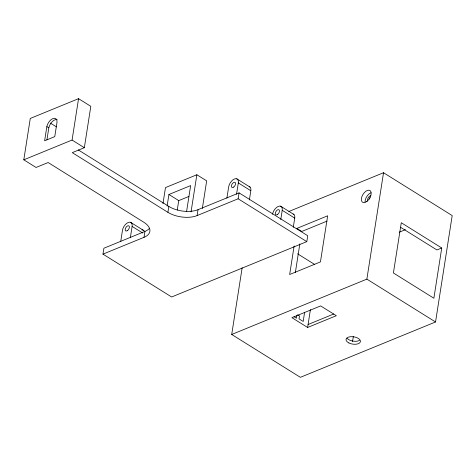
<?xml version="1.0" encoding="UTF-8"?>
<svg xmlns="http://www.w3.org/2000/svg" width="476" height="476" viewBox="0 0 476 476"><rect width="100%" height="100%" fill="white"/><g stroke="black" fill="none" stroke-linecap="round" stroke-linejoin="round"><path stroke-width="0.71" d="M149.351 228.45A20.831 10.573 8.9 0 1 144.93 231.419L103.899 248.222L102.971 254.13L144.008 237.328A20.831 10.573 8.9 0 0 143.77 222.215L48.13 162.524L36.063 167.469L23.8 159.817L30.28 118.441L78.552 98.675L90.815 106.326L84.335 147.703L72.269 152.641L167.909 212.332A20.831 10.573 8.9 0 0 197.106 215.586L238.137 198.784L306.806 241.635L307.728 235.727L239.065 192.875L198.034 209.678A20.831 10.573 8.9 0 1 168.837 206.423L78.225 149.875M46.85 126.592L44.625 140.777L54.764 136.624L56.983 122.439A7.301 4.04 -58 0 0 52.842 118.607A7.301 4.04 -58 0 0 46.85 126.592L48.808 127.818L46.922 139.873M23.8 159.817L72.072 140.051L78.552 98.675M120.684 241.707L122.463 230.36A6.944 3.844 -58 0 1 128.217 222.47A6.944 3.844 -58 0 1 132.114 226.409L142.746 233.044M130.341 237.756L132.114 226.409M144.008 237.328L144.93 231.419M162.976 203.585L165.481 187.598L196.862 174.751L206.667 180.868L202.348 208.488M167.106 206.066L168.92 194.488L190.644 185.592L186.562 211.647M167.909 212.332L168.837 206.423M177.256 210.017L178.732 200.61L188.912 196.439M191.055 211.814L196.862 174.751M197.106 215.586L198.034 209.678M226.885 198.224L228.664 186.872A6.944 3.844 -58 0 1 234.412 178.988A6.944 3.844 -58 0 1 238.315 182.921L250.822 190.727L249.382 199.944M236.542 194.267L238.315 182.921M238.137 198.784L239.065 192.875M288.849 211.499L383.531 172.728L452.2 215.58L435.54 321.978L300.374 377.325L231.705 334.473L242.165 267.702M280.769 219.537L282.214 210.315A6.944 3.844 -58 0 0 278.311 206.382A6.944 3.844 -58 0 0 272.558 214.271M293.275 227.344L294.721 218.121A6.944 3.844 -58 0 0 293.109 213.992M294.132 245.967L289.664 274.509L320.437 261.907L327.661 215.801L296.881 228.403L301.79 231.461L327.089 221.102M295.37 272.445L299.838 243.902M296.822 315.642L296.423 318.206L294.037 316.718M304.622 312.232L303.182 321.449L299.011 318.849L299.475 315.891L297.637 314.743M307.621 327.47L336.348 315.707L320.651 305.913L291.925 317.67L307.621 327.47L310.417 309.614M352.555 341.488L353.335 336.52M231.705 334.473L366.871 279.126L383.531 172.728M441.74 247.99L433.874 298.232L393.408 272.98L401.28 222.732L441.74 247.99L436.914 249.965L400.81 227.433M306.806 241.635L171.64 296.988L102.971 254.13M399.257 232.193L405.433 229.664M308.085 324.513L333.765 313.993M236.703 178.792L250.067 187.127M280.602 206.185L293.96 214.521M282.214 210.315L294.721 218.121M366.871 279.126L435.54 321.978M297.548 253.779L314.452 264.329M168.92 194.488L178.732 200.61M50.391 123.111L56.448 126.89M72.072 140.051L84.335 147.703M130.501 222.274L143.865 230.61M359.493 340.417A7.289 3.701 8.9 0 1 347.063 338.222M367.734 201.235A3.475 1.922 -58 0 1 368.127 198.004A3.475 1.922 -58 0 1 370.774 195.618M369.156 199.17A3.475 1.922 -58 0 1 370.12 197.659M365.044 202.05A6.944 3.844 -58 0 1 370.953 192.75M141.937 229.968A6.944 3.844 -58 0 1 144.436 231.52M249.21 186.592A6.944 3.844 -58 0 1 250.822 190.727M48.808 127.818A7.301 4.04 -58 0 1 57.15 119.601M348.914 342.964A7.289 3.701 8.9 0 0 360.415 341.738A7.289 3.701 8.9 0 0 350.39 336.71A7.289 3.701 8.9 0 0 348.914 342.964M366.556 201.64A6.944 3.844 -58 0 0 370.382 190.858A6.944 3.844 -58 0 0 361.885 196.677A6.944 3.844 -58 0 0 366.556 201.64M127.312 230.681A2.951 1.636 -58 0 0 129.085 226.088A2.951 1.636 -58 0 0 125.468 228.379A2.951 1.636 -58 0 0 127.312 230.681M233.704 187.062A2.951 1.636 -58 0 0 235.18 182.492A2.951 1.636 -58 0 0 231.586 185.134A2.951 1.636 -58 0 0 233.704 187.062M277.359 214.616A2.951 1.636 -58 0 0 279.21 210.035A2.951 1.636 -58 0 0 275.592 212.225A2.951 1.636 -58 0 0 277.359 214.616"/></g></svg>
